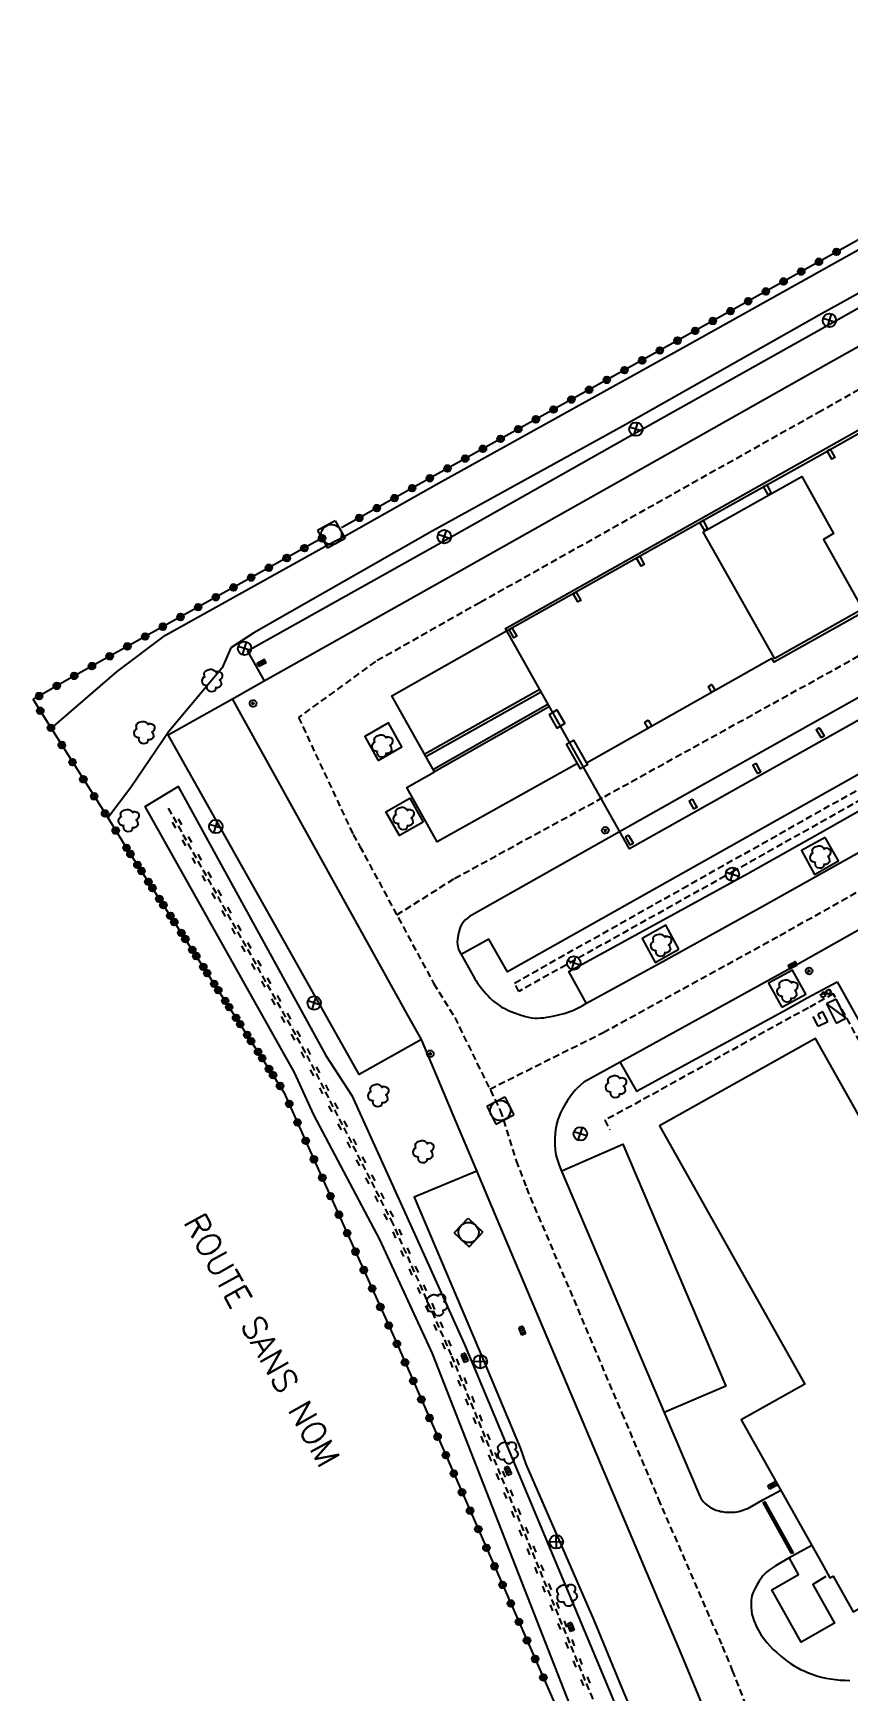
# Model space of a CAD drawing. Header units: millimetres. Extents: x 165000 to 165965, y 157641 to 157943.
# Drawn here: x 165262.3 to 165322.6, y 157757.3 to 157880.2 of the extents above; entities that cross this region are included whole.
import ezdxf
from ezdxf.enums import TextEntityAlignment as Align

# ---------------------------------------------------------------- set-up
doc = ezdxf.new("R2010")
doc.units = ezdxf.units.MM
doc.linetypes.add('DASHED', pattern=[0.75, 0.5, -0.25])
doc.layers.get('0').update_dxf_attribs({"linetype": 'CONTINUOUS'})
for name, color, linetype in [('W0001', 6, 'DASHED'), ('W0006', 2, 'CONTINUOUS'), ('W0008', 7, 'CONTINUOUS'), ('W0014', 7, 'CONTINUOUS'), ('W0100', 7, 'CONTINUOUS'), ('W0101', 7, 'CONTINUOUS'), ('W0112', 1, 'DASHED'), ('W0113', 2, 'DASHED'), ('W0211', 2, 'CONTINUOUS'), ('W0213', 2, 'CONTINUOUS'), ('W0220', 5, 'DASHED'), ('W0221', 2, 'CONTINUOUS'), ('W0300', 7, 'CONTINUOUS'), ('W0322', 7, 'CONTINUOUS'), ('W0400', 7, 'CONTINUOUS'), ('W0402', 7, 'CONTINUOUS'), ('W0420', 7, 'CONTINUOUS'), ('W0421', 7, 'CONTINUOUS'), ('W0425', 7, 'CONTINUOUS'), ('W0432', 7, 'CONTINUOUS'), ('W0469', 7, 'CONTINUOUS'), ('W0856', 7, 'CONTINUOUS'), ('W0989', 7, 'CONTINUOUS')]:
    doc.layers.add(name, color=color, linetype=linetype)
doc.styles.get("Standard").update_dxf_attribs({"font": 'romans.shx', "width": 0.85})

# ---------------------------------------------------------------- blocks, each defined once
blk = doc.blocks.new('T420')
for p, q in [((0.75, 0.75), (-0.75, 0.75)), ((-0.75, 0.75), (-0.75, -0.75)), ((0.75, 0.75), (0.75, -0.75)), ((0.75, -0.75), (-0.75, -0.75))]:
    blk.add_line(p, q)
blk.add_ellipse((0, 0), major_axis=(-0.53, 0.53), ratio=1, start_param=3.926991, end_param=10.210176)
blk = doc.blocks.new('T856')
for p, q in [((-0.125, 0), (0.125, 0)), ((0, 0.125), (0, -0.125))]:
    blk.add_line(p, q)
blk.add_ellipse((0, 0), major_axis=(-0.177, 0.177), ratio=1, start_param=3.9269908, end_param=10.2101761)
blk = doc.blocks.new('T400')
for p, q in [((-0.15, 0.3), (0.15, 0.3)), ((-0.15, -0.25), (-0.15, 0.3)), ((-0.15, 0.15), (0.15, 0.15)), ((-0.15, 0), (0.15, 0)), ((0.15, 0.3), (0.15, -0.25)), ((-0.15, -0.15), (0.15, -0.15)), ((-0.15, -0.25), (-0.15, -0.3)), ((-0.15, -0.3), (0.15, -0.3)), ((0.15, -0.3), (0.15, -0.25))]:
    blk.add_line(p, q)
blk = doc.blocks.new('T300')
for p, q in [((-0.8, 0.51), (-0.86, 0.34)), ((-0.86, 0.34), (-0.86, 0.17)), ((-0.86, 0.17), (-0.74, 0.06)), ((-0.69, 0.63), (-0.8, 0.51)), ((-0.8, -0.06), (-0.74, 0.06)), ((-0.74, 0.06), (-0.69, 0.11)), ((-0.57, 0.69), (-0.69, 0.63)), ((-0.46, 0.69), (-0.57, 0.69)), ((-0.29, 0.63), (-0.46, 0.69)), ((-0.29, 0.63), (-0.17, 0.74)), ((-0.23, 0.57), (-0.29, 0.63)), ((-0.17, 0.74), (-0.06, 0.8)), ((-0.06, 0.8), (0.06, 0.8)), ((0.06, 0.8), (0.23, 0.74)), ((0.23, 0.74), (0.34, 0.63)), ((0.34, 0.63), (0.4, 0.51)), ((0.46, 0.46), (0.34, 0.46)), ((0.4, 0.51), (0.4, 0.46)), ((0.57, 0.4), (0.46, 0.46)), ((0.57, 0.4), (0.69, 0.29)), ((0.69, 0.29), (0.74, 0.17)), ((0.74, 0.06), (0.69, -0.17)), ((0.74, 0.17), (0.74, 0.06)), ((-0.8, -0.17), (-0.8, -0.06)), ((-0.8, -0.23), (-0.8, -0.17)), ((-0.74, -0.34), (-0.8, -0.23)), ((-0.69, -0.4), (-0.74, -0.34)), ((-0.51, -0.46), (-0.69, -0.4)), ((-0.4, -0.46), (-0.51, -0.46)), ((-0.4, -0.46), (-0.34, -0.46)), ((-0.34, -0.46), (-0.34, -0.4)), ((-0.34, -0.51), (-0.34, -0.46)), ((-0.29, -0.63), (-0.34, -0.51)), ((-0.17, -0.74), (-0.29, -0.63)), ((-0.06, -0.8), (-0.17, -0.74)), ((0.06, -0.8), (-0.06, -0.8)), ((0.17, -0.74), (0.06, -0.8)), ((0.23, -0.69), (0.17, -0.74)), ((0.29, -0.46), (0.23, -0.46)), ((0.29, -0.63), (0.23, -0.69)), ((0.46, -0.4), (0.29, -0.46)), ((0.34, -0.51), (0.29, -0.63)), ((0.34, -0.51), (0.34, -0.46)), ((0.57, -0.34), (0.46, -0.4)), ((0.63, -0.29), (0.57, -0.34)), ((0.69, -0.17), (0.63, -0.29))]:
    blk.add_line(p, q)
blk = doc.blocks.new('T469')
at = {"color": 0, "linetype": 'Continuous', "flags": 128}
for points in [[(-0.35, 0.35), (0.35, -0.35)], [(-0.35, -0.35), (0.35, 0.35)]]:
    blk.add_lwpolyline(points, dxfattribs=at)
at = {"color": 0, "linetype": 'Continuous'}
blk.add_circle((0, 0), 0.5, dxfattribs=at)
blk = doc.blocks.new('T425')
for p, q in [((-0.15, 0.6), (0.15, 0.6)), ((-0.15, 0.6), (-0.15, 0.3)), ((-0.15, 0.3), (0.15, 0.3)), ((-0.15, 0.15), (0.15, 0.15)), ((-0.15, -0.15), (-0.15, 0.15)), ((0, 0.45), (0.15, 0.45)), ((0.15, 0.45), (0.15, 0.3)), ((0.15, 0.15), (0.15, -0.15)), ((0.15, -0.15), (-0.15, -0.15))]:
    blk.add_line(p, q)
blk.add_ellipse((0, 0), major_axis=(-0.106, 0.106), ratio=1, start_param=3.926991, end_param=10.210176)
blk = doc.blocks.new('T432')
at = {"flags": 128}
for points in [[(-0.4, 2.1), (-0.4, 1.3)], [(-0.4, 1.3), (0.4, 1.3)], [(-0.39, 2.1), (0.41, 2.1)], [(0, 1.7), (0.4, 1.7)], [(0.4, 1.3), (0.4, 1.7)], [(0.8, 0.8), (-0.8, 0.8)], [(-0.8, 0.8), (-0.8, 0)], [(0.8, 0.8), (-0.8, 0)], [(-0.8, 0), (0.8, 0)], [(0.8, 0), (0.8, 0.8)]]:
    blk.add_lwpolyline(points, dxfattribs=at)
blk = doc.blocks.new('t220o')
at = {"color": 0, "linetype": 'Continuous'}
for p, q in [((-0.25, 0.25), (0.25, 0.25)), ((-0.25, -0.25), (0.25, -0.25))]:
    blk.add_line(p, q, dxfattribs=at)
blk = doc.blocks.new('t322o')
at = {"color": 0, "linetype": 'Continuous'}
for radius in [0.25, 0.15]:
    blk.add_circle((0, 0), radius, dxfattribs=at)

msp = doc.modelspace()

# ---------------------------------------------------------------- linework, layer by layer
at = {"layer": 'W0001'}
for points in [[(165349.63, 157868.45), (165320.68, 157852.18), (165295.38, 157837.96), (165287.63, 157833.59), (165281.94, 157829.45), (165285.98, 157820.78), (165286.48, 157819.9), (165291.95, 157809.75), (165293.51, 157807.21), (165296.89, 157800.32), (165298.07, 157796.59), (165298.82, 157794.59), (165305.89, 157777.9), (165308.59, 157771.54), (165313.34, 157760.61), (165314.08, 157758.82), (165317.88, 157749.07)], [(165296.11, 157801.91), (165304.51, 157806.1), (165317.6, 157813.29), (165337.46, 157824.45), (165345.91, 157829.2), (165368.36, 157841.83), (165379.13, 157847.87), (165386.55, 157853.29)], [(165289.22, 157814.82), (165293.5, 157817.52), (165304.63, 157823.6), (165326.03, 157835.44)]]:
    msp.add_lwpolyline(points, dxfattribs=at)
at = {"layer": 'W0006'}
for points in [[(165352.18, 157873.08), (165350.99, 157875.16), (165348.3, 157873.8), (165335.74, 157866.7), (165320.15, 157857.94), (165306.35, 157850.21), (165292.51, 157842.39), (165278.16, 157834.36), (165279.39, 157832.16)], [(165366.14, 157854.94), (165368.56, 157850.62), (165368.56, 157850.62), (165297.42, 157810.61), (165297.42, 157810.61), (165296.05, 157813.02), (165294, 157811.89)], [(165299.77, 157831.51), (165291.29, 157826.74)], [(165291.06, 157805.58), (165286.42, 157802.98), (165272.27, 157828.16), (165277, 157830.82)], [(165300.46, 157830.21), (165292.02, 157825.42)], [(165303.27, 157808.25), (165301.96, 157810.62), (165315.22, 157817.89), (165319.02, 157820.02), (165320.58, 157820.89), (165328.36, 157825.29), (165328.32, 157825.38)], [(165305.76, 157803.89), (165306.99, 157801.75), (165317.83, 157807.66), (165319.62, 157808.67), (165321.84, 157809.86)], [(165301.44, 157795.85), (165305.98, 157797.82), (165313.61, 157779.88), (165309.03, 157777.94)], [(165295.16, 157795.83), (165290.5, 157793.89), (165295.66, 157781.75), (165298.37, 157775.31), (165298.79, 157774.12), (165303.82, 157762.55), (165305.9, 157757.51), (165312.9, 157740.9), (165319.82, 157724.63), (165323.76, 157715.17), (165327.82, 157705.66), (165327.82, 157705.66), (165334.57, 157689.67), (165339.11, 157691.63)], [(165321.01, 157765.78), (165320.05, 157765.19), (165321.66, 157762.32), (165319.18, 157760.92), (165317.01, 157764.8), (165318.99, 157765.94), (165318.31, 157767.15)]]:
    msp.add_lwpolyline(points, dxfattribs=at)
for points in [[(165320.96, 157820.56), (165319.2, 157819.58), (165320.18, 157817.82), (165321.94, 157818.83)], [(165310.13, 157812.27), (165309.16, 157814.05), (165307.4, 157813.08), (165308.37, 157811.3)]]:
    msp.add_lwpolyline(points, close=True, dxfattribs=at)
at = {"layer": 'W0008'}
for points in [[(165311.85, 157756.33), (165310.37, 157759.9), (165308.34, 157764.66), (165302.68, 157778.03), (165296.26, 157793.21), (165295.17, 157795.8), (165293.59, 157799.53), (165291.06, 157805.58), (165290.07, 157807.34), (165277.04, 157830.84), (165279.39, 157832.16), (165279.39, 157832.16), (165293.42, 157840.05), (165307.72, 157848.09), (165320.99, 157855.58), (165341.05, 157866.82)], [(165324.03, 157837.37), (165317.18, 157833.54), (165317.02, 157833.81), (165303.27, 157826.07), (165303.34, 157825.95), (165302.82, 157825.65), (165302.6, 157826.04), (165292.22, 157820.23), (165292.22, 157820.23), (165289.97, 157824.26), (165292.02, 157825.42), (165288.84, 157831.05), (165297.34, 157835.87), (165312.83, 157844.56), (165320.38, 157848.78), (165327.76, 157852.95)], [(165328.02, 157833.51), (165310.6, 157823.72), (165305.9, 157821.07), (165294.78, 157814.8), (165294.6, 157814.69), (165294.43, 157814.56), (165294.27, 157814.42), (165294.13, 157814.26), (165294.03, 157814.12), (165293.94, 157813.97), (165293.88, 157813.81), (165293.83, 157813.64), (165293.76, 157813.32), (165293.71, 157812.99), (165293.7, 157812.8), (165293.71, 157812.62), (165293.73, 157812.49), (165293.76, 157812.36), (165293.8, 157812.26), (165293.84, 157812.16), (165295, 157810.09), (165295.1, 157809.92), (165295.21, 157809.76), (165295.33, 157809.6), (165295.45, 157809.44), (165295.57, 157809.28), (165295.7, 157809.13), (165295.83, 157808.98), (165295.96, 157808.84), (165296.12, 157808.67), (165296.29, 157808.51), (165296.42, 157808.41), (165296.66, 157808.22), (165296.82, 157808.1), (165296.99, 157807.99), (165297.17, 157807.9), (165297.55, 157807.72), (165297.95, 157807.56), (165298.35, 157807.42), (165298.76, 157807.29), (165298.98, 157807.23), (165299.2, 157807.19), (165299.43, 157807.17), (165299.66, 157807.17), (165299.89, 157807.18), (165300.12, 157807.2), (165300.34, 157807.23), (165300.77, 157807.31), (165301.19, 157807.41), (165301.62, 157807.51), (165301.84, 157807.58), (165302.05, 157807.65), (165302.26, 157807.74), (165302.61, 157807.9), (165302.95, 157808.08), (165303.28, 157808.27), (165309.15, 157811.5), (165309.15, 157811.5), (165316.29, 157815.43), (165335.04, 157825.95)], [(165339.87, 157822.94), (165318.91, 157811.15), (165303.07, 157802.41), (165302.82, 157802.2), (165302.58, 157801.98), (165302.45, 157801.85), (165302.33, 157801.7), (165302.09, 157801.39), (165301.87, 157801.06), (165301.66, 157800.73), (165301.47, 157800.39), (165301.35, 157800.15), (165301.24, 157799.9), (165301.15, 157799.65), (165301.08, 157799.39), (165301.02, 157799.14), (165300.98, 157798.88), (165300.96, 157798.62), (165300.94, 157798.21), (165300.94, 157797.8), (165300.96, 157797.38), (165300.98, 157797.21), (165301.01, 157797.04), (165301.06, 157796.87), (165301.15, 157796.56), (165301.26, 157796.26), (165301.38, 157795.96), (165309.11, 157777.76), (165311.68, 157771.73), (165311.75, 157771.58), (165311.84, 157771.44), (165311.94, 157771.31), (165312.06, 157771.19), (165312.22, 157771.06), (165312.39, 157770.94), (165312.57, 157770.84), (165312.76, 157770.76), (165312.87, 157770.71), (165312.98, 157770.68), (165313.1, 157770.64), (165313.21, 157770.61), (165313.33, 157770.59), (165313.44, 157770.57), (165313.56, 157770.55), (165313.68, 157770.54), (165313.83, 157770.54), (165313.98, 157770.54), (165314.13, 157770.54), (165314.27, 157770.56), (165314.42, 157770.58), (165314.57, 157770.61), (165314.71, 157770.65), (165314.85, 157770.69), (165314.99, 157770.74), (165315.13, 157770.8), (165315.27, 157770.86), (165315.4, 157770.93), (165316.34, 157771.46), (165317.67, 157772.19)], [(165319.97, 157768.07), (165318.3, 157767.17), (165317.27, 157766.57), (165317.05, 157766.43), (165316.83, 157766.28), (165316.62, 157766.11), (165316.48, 157765.98), (165316.35, 157765.84), (165316.24, 157765.69), (165316.08, 157765.44), (165315.92, 157765.19), (165315.78, 157764.93), (165315.65, 157764.66), (165315.59, 157764.51), (165315.54, 157764.35), (165315.5, 157764.19), (165315.48, 157764.03), (165315.47, 157763.77), (165315.47, 157763.5), (165315.5, 157763.24), (165315.54, 157763), (165315.6, 157762.76), (165315.68, 157762.52), (165315.77, 157762.29), (165315.88, 157762.06), (165315.99, 157761.84), (165316.09, 157761.66), (165316.2, 157761.48), (165316.31, 157761.31), (165316.48, 157761.08), (165316.66, 157760.86), (165316.86, 157760.64), (165317.11, 157760.38), (165317.38, 157760.14), (165317.65, 157759.9), (165317.89, 157759.7), (165318.14, 157759.51), (165318.4, 157759.34), (165318.66, 157759.17), (165318.9, 157759.03), (165319.14, 157758.9), (165319.4, 157758.78), (165319.65, 157758.67), (165319.99, 157758.54), (165320.33, 157758.43), (165320.68, 157758.33), (165321.02, 157758.25), (165321.37, 157758.19), (165321.72, 157758.14), (165322.08, 157758.11), (165322.43, 157758.09), (165322.79, 157758.07)]]:
    msp.add_lwpolyline(points, dxfattribs=at)
at = {"layer": 'W0014'}
for points in [[(165291.38, 157826.56), (165299.86, 157831.32)], [(165300.37, 157830.38), (165291.93, 157825.6)], [(165321.84, 157809.86), (165330.75, 157793.89), (165327.88, 157792.28)]]:
    msp.add_lwpolyline(points, dxfattribs=at)
for points in [[(165291.18, 157821.68), (165289.41, 157820.7), (165288.4, 157822.47), (165290.19, 157823.48)], [(165317.74, 157807.98), (165319.52, 157808.95), (165318.55, 157810.73), (165316.77, 157809.76)]]:
    msp.add_lwpolyline(points, close=True, dxfattribs=at)
at = {"layer": 'W0100'}
for points in [[(165321.34, 157849.33), (165321.68, 157848.73), (165321.46, 157848.6), (165321.11, 157849.2)], [(165316.63, 157846.69), (165316.97, 157846.08), (165316.75, 157845.96), (165316.4, 157846.56)], [(165311.91, 157844.04), (165312.25, 157843.43), (165312.02, 157843.3), (165311.68, 157843.91)], [(165307.22, 157841.4), (165307.56, 157840.79), (165307.33, 157840.67), (165306.99, 157841.27)], [(165302.51, 157838.74), (165302.85, 157838.13), (165302.63, 157838.01), (165302.29, 157838.61)], [(165297.78, 157836.08), (165298.12, 157835.48), (165297.89, 157835.35), (165297.55, 157835.96)], [(165312.57, 157831.88), (165312.8, 157831.47), (165312.79, 157831.45), (165312.68, 157831.39), (165312.56, 157831.32), (165312.54, 157831.33), (165312.32, 157831.74), (165312.33, 157831.76), (165312.44, 157831.82), (165312.55, 157831.89)], [(165301.66, 157829.01), (165301.11, 157828.67), (165300.54, 157829.68), (165301.09, 157830.02)], [(165307.87, 157829.23), (165308.09, 157828.82), (165308.08, 157828.8), (165307.97, 157828.74), (165307.85, 157828.68), (165307.83, 157828.68), (165307.61, 157829.09), (165307.62, 157829.11), (165307.73, 157829.18), (165307.84, 157829.24)], [(165303.34, 157825.95), (165302.82, 157825.65), (165301.8, 157827.47), (165302.32, 157827.76)], [(165320.32, 157828.54), (165320.33, 157828.57), (165320.42, 157828.62), (165320.52, 157828.68), (165320.55, 157828.67), (165320.71, 157828.38), (165320.88, 157828.09), (165320.87, 157828.07), (165320.78, 157828.01), (165320.68, 157827.96), (165320.66, 157827.96)], [(165315.62, 157825.9), (165315.63, 157825.93), (165315.73, 157825.98), (165315.82, 157826.03), (165315.85, 157826.03), (165316.01, 157825.73), (165316.17, 157825.44), (165316.16, 157825.42), (165316.07, 157825.36), (165315.97, 157825.31), (165315.94, 157825.32)], [(165310.9, 157823.25), (165310.91, 157823.28), (165311.01, 157823.33), (165311.1, 157823.39), (165311.13, 157823.38), (165311.29, 157823.09), (165311.46, 157822.8), (165311.45, 157822.78), (165311.36, 157822.72), (165311.26, 157822.67), (165311.24, 157822.67)], [(165306.18, 157820.59), (165306.18, 157820.61), (165306.28, 157820.67), (165306.37, 157820.72), (165306.4, 157820.71), (165306.57, 157820.42), (165306.73, 157820.13), (165306.72, 157820.11), (165306.63, 157820.06), (165306.53, 157820), (165306.51, 157820.01)], [(165330.83, 157767.54), (165347.4, 157776.85), (165351.46, 157779.13), (165349.95, 157781.84), (165350.11, 157781.94), (165349.74, 157782.61), (165343.56, 157793.62), (165331.02, 157786.53), (165320.25, 157805.66), (165308.69, 157799.19), (165319.46, 157780.05), (165314.75, 157777.4), (165320.86, 157766.49), (165321.31, 157765.68), (165321.55, 157765.82), (165323.04, 157763.16)]]:
    msp.add_lwpolyline(points, close=True, dxfattribs=at)
msp.add_lwpolyline([(165311.93, 157843.2), (165319.23, 157847.3), (165321.59, 157843.08), (165320.84, 157842.64), (165323.49, 157837.92), (165323.72, 157837.49), (165323.67, 157837.46), (165317.23, 157833.82), (165317.21, 157833.85), (165311.95, 157843.17), (165311.93, 157843.2)], dxfattribs=at)
at = {"layer": 'W0101'}
msp.add_lwpolyline([(165340.24, 157860.2), (165349.42, 157843.87), (165330.12, 157833), (165306.46, 157819.72), (165297.27, 157836.05)], close=True, dxfattribs=at)
at = {"layer": 'W0112'}
for points in [[(165327.67, 157826.48), (165327.99, 157825.87), (165324.98, 157824.12), (165314.23, 157818.08), (165298.26, 157809.15), (165297.94, 157809.77)], [(165329.05, 157793.89), (165329.72, 157794.26), (165321.56, 157808.97), (165319.72, 157807.92), (165319.72, 157807.92), (165318.43, 157807.24), (165318.43, 157807.24), (165307.29, 157801.03), (165304.64, 157799.6), (165305, 157798.88)]]:
    msp.add_lwpolyline(points, dxfattribs=at)
at = {"layer": 'W0113'}
msp.add_lwpolyline([(165297.94, 157809.77), (165310.4, 157816.78), (165367.85, 157849.15), (165377.98, 157854.88)], dxfattribs=at)
at = {"layer": 'W0211'}
msp.add_lwpolyline([(165263.64, 157828.66), (165268.5, 157832.85), (165272.08, 157835.56), (165284.12, 157842.24), (165285.44, 157842.94), (165292.13, 157846.71), (165310.66, 157857), (165328.88, 157867.18), (165330.31, 157868), (165351.17, 157879.5), (165352.43, 157880.17)], dxfattribs=at)
at = {"layer": 'W0213'}
msp.add_lwpolyline([(165371.59, 157857.34), (165365.97, 157867.27), (165361.09, 157876.35), (165356.82, 157879.41), (165320.52, 157859.28), (165305.96, 157851.03), (165291.83, 157843.27), (165278.62, 157835.73), (165276.91, 157834.61), (165276.27, 157833.13), (165272.33, 157828.42), (165269.52, 157824.27), (165267.82, 157822.04)], dxfattribs=at)
at = {"layer": 'W0220'}
msp.add_lwpolyline([(165342.12, 157752.83), (165343.07, 157750.32), (165349.14, 157736.38), (165350.28, 157733.58), (165360.47, 157713.24), (165363.7, 157706.1), (165364.25, 157704.41), (165364.2, 157703.12), (165363.56, 157701.17), (165362.39, 157699.92), (165346.07, 157692.05), (165336.1, 157687.49), (165334.99, 157687.38), (165333.58, 157687.82), (165332.42, 157688.68), (165331.81, 157690), (165319.72, 157718.18), (165310.75, 157739.96), (165304.33, 157755.3), (165293.28, 157782.18), (165288.95, 157791.92), (165282.46, 157804.63), (165272.21, 157822.88)], dxfattribs=at)
at = {"layer": 'W0221'}
msp.add_lwpolyline([(165302.72, 157754.59), (165291.86, 157782.3), (165287.95, 157790.77), (165283.07, 157800), (165281.63, 157803.15), (165270.57, 157822.86), (165273.02, 157824.33), (165283.95, 157804.41), (165285.88, 157801.43), (165290.22, 157791.9), (165294.23, 157782.99), (165305.8, 157755.36)], dxfattribs=at)
at = {"layer": 'W0322'}
for points in [[(165328.56, 157867.73), (165310.35, 157857.56), (165291.82, 157847.27), (165285.13, 157843.5)], [(165283.82, 157842.81), (165264.93, 157832.32), (165262.27, 157830.79), (165263.6, 157828.67), (165266.51, 157824.06), (165267.75, 157822.1), (165269.29, 157819.62), (165280.86, 157801.69), (165283.2, 157796.43), (165289.14, 157783.23), (165301.82, 157754.31), (165303.08, 157751.48), (165307.93, 157740.13), (165316.75, 157719.1), (165330.29, 157687.55), (165332.69, 157681.97), (165334.84, 157683.01), (165345.09, 157688.27), (165362.17, 157697.05), (165365.64, 157698.79)], [(165269.29, 157819.62), (165280.86, 157801.68)]]:
    msp.add_lwpolyline(points, dxfattribs=at)
at = {"layer": 'W0402'}
msp.add_lwpolyline([(165318.48, 157767.48), (165316.37, 157771.27), (165316.48, 157771.33), (165318.6, 157767.54), (165318.48, 157767.48)], dxfattribs=at)
at = {"layer": 'W0421'}
msp.add_lwpolyline([(165287.83, 157826.27), (165289.6, 157827.27), (165288.61, 157829.06), (165286.84, 157828.05)], close=True, dxfattribs=at)

# ---------------------------------------------------------------- block references
at = {"layer": 'W0220'}
for p, rotation in [((165272.94, 157821.58), 119.3113886978873), ((165273.68, 157820.27), 119.3113886978873), ((165274.41, 157818.96), 119.3113886978873), ((165275.15, 157817.65), 119.3113886978873), ((165275.88, 157816.34), 119.3113886978873), ((165276.61, 157815.04), 119.3113886978873), ((165277.35, 157813.73), 119.3113886978873), ((165278.08, 157812.42), 119.3113886978873), ((165278.82, 157811.11), 119.3113886978873), ((165279.55, 157809.8), 119.3113886978873), ((165280.29, 157808.5), 119.3113886978873), ((165281.02, 157807.19), 119.3113886978873), ((165281.75, 157805.88), 119.3113886978873), ((165282.49, 157804.57), 117.0714446175684), ((165283.17, 157803.23), 117.0714446175684), ((165283.85, 157801.9), 117.0714446175684), ((165284.53, 157800.56), 117.0714446175684), ((165285.22, 157799.23), 117.0714446175684), ((165285.9, 157797.89), 117.0714446175684), ((165286.58, 157796.56), 117.0714446175684), ((165287.27, 157795.22), 117.0714446175684), ((165287.95, 157793.89), 117.0714446175684), ((165288.63, 157792.55), 117.0714446175684), ((165289.27, 157791.2), 113.9618927771594), ((165289.88, 157789.82), 113.9618927771594), ((165290.49, 157788.45), 113.9618927771594), ((165291.1, 157787.08), 113.9618927771594), ((165291.71, 157785.71), 113.9618927771594), ((165292.32, 157784.34), 113.9618927771594), ((165292.93, 157782.97), 113.9618927771594), ((165293.52, 157781.59), 112.3371151955579), ((165294.09, 157780.21), 112.3371151955579), ((165294.66, 157778.82), 112.3371151955579), ((165295.23, 157777.43), 112.3371151955579), ((165295.8, 157776.04), 112.3371151955579), ((165296.37, 157774.66), 112.3371151955579), ((165296.94, 157773.27), 112.3371151955579), ((165297.51, 157771.88), 112.3371151955579), ((165298.08, 157770.49), 112.3371151955579), ((165298.65, 157769.11), 112.3371151955579), ((165299.22, 157767.72), 112.3371151955579), ((165299.79, 157766.33), 112.3371151955579), ((165300.36, 157764.94), 112.3371151955579), ((165300.93, 157763.56), 112.3371151955579), ((165301.5, 157762.17), 112.3371151955579), ((165302.07, 157760.78), 112.3371151955579), ((165302.64, 157759.39), 112.3371151955579), ((165303.21, 157758.01), 112.3371151955579)]:
    msp.add_blockref('t220o', p, dxfattribs=dict(at, rotation=rotation))
at = {"layer": 'W0300'}
for p, rotation in [((165275.55, 157832.33), 116.9841296483261), ((165270.52, 157828.47), 116.9841296483261), ((165288.16, 157827.47), 116.9841296483261), ((165269.37, 157821.95), 116.9841296483261), ((165289.74, 157822.1), 116.9841296483261), ((165320.62, 157819.24), 116.9841296483261), ((165308.82, 157812.7), 116.9841296483261), ((165318.18, 157809.32), 116.9841296483261), ((165305.47, 157802.22), 116.9841296483261), ((165287.86, 157801.57), 116.9841296483261), ((165291.2, 157797.4), 116.9841296483261), ((165292.17, 157786.05), 136.6152602529214), ((165297.41, 157775.09), 136.6152602529214), ((165301.8, 157764.53), 136.6152602529214)]:
    msp.add_blockref('T300', p, dxfattribs=dict(at, rotation=rotation))
at = {"layer": 'W0322'}
for p, rotation in [((165320.5, 157863.23), 209.1794359568422), ((165321.81, 157863.96), 209.1794359568422), ((165317.88, 157861.77), 209.1794359568422), ((165319.19, 157862.5), 209.1794359568422), ((165316.57, 157861.03), 209.1794359568422), ((165313.95, 157859.57), 209.1794359568422), ((165315.26, 157860.3), 209.1794359568422), ((165311.33, 157858.11), 209.1794359568422), ((165312.64, 157858.84), 209.1794359568422), ((165310.02, 157857.38), 209.0480392941664), ((165307.4, 157855.92), 209.0480392941664), ((165308.71, 157856.65), 209.0480392941664), ((165304.78, 157854.47), 209.0480392941664), ((165306.09, 157855.19), 209.0480392941664), ((165303.47, 157853.74), 209.0480392941664), ((165300.84, 157852.28), 209.0480392941664), ((165302.16, 157853.01), 209.0480392941664), ((165298.22, 157850.82), 209.0480392941664), ((165299.53, 157851.55), 209.0480392941664), ((165296.91, 157850.1), 209.0480392941664), ((165294.29, 157848.64), 209.0480392941664), ((165295.6, 157849.37), 209.0480392941664), ((165291.67, 157847.18), 209.3894598708651), ((165292.98, 157847.91), 209.0480392941664), ((165290.36, 157846.45), 209.3894598708651), ((165287.74, 157844.97), 209.3894598708651), ((165289.05, 157845.71), 209.3894598708651), ((165286.44, 157844.24), 209.3894598708651), ((165283.68, 157842.73), 209.0478184503205), ((165281.06, 157841.27), 209.0478184503205), ((165282.37, 157842), 209.0478184503205), ((165278.43, 157839.82), 209.0478184503205), ((165279.74, 157840.55), 209.0478184503205), ((165277.12, 157839.09), 209.0478184503205), ((165274.5, 157837.63), 209.0478184503205), ((165275.81, 157838.36), 209.0478184503205), ((165271.88, 157836.18), 209.0478184503205), ((165273.19, 157836.9), 209.0478184503205), ((165269.25, 157834.72), 209.0478184503205), ((165270.57, 157835.45), 209.0478184503205), ((165267.94, 157833.99), 209.0478184503205), ((165265.32, 157832.53), 209.0478184503205), ((165266.63, 157833.26), 209.0478184503205), ((165262.72, 157831.04), 209.8879280044347), ((165264.02, 157831.79), 209.8879280044347), ((165262.8, 157829.95), 301.9480661493531), ((165263.59, 157828.68), 301.9480661493531), ((165264.39, 157827.41), 302.2824191928236), ((165265.19, 157826.14), 302.2824191928236), ((165265.99, 157824.87), 302.2824191928236), ((165266.79, 157823.61), 302.3496618085939), ((165267.6, 157822.34), 302.3496618085939), ((165268.39, 157821.07), 301.9719936218041), ((165269.19, 157819.79), 301.9719936218041), ((165269.48, 157819.33), 302.8045107296462), ((165270, 157818.53), 302.814473434697), ((165270.3, 157818.07), 302.8045107296462), ((165270.81, 157817.27), 302.814473434697), ((165271.11, 157816.81), 302.8045107296462), ((165271.62, 157816.01), 302.814473434697), ((165271.92, 157815.55), 302.8045107296462), ((165272.44, 157814.75), 302.814473434697), ((165272.73, 157814.29), 302.8045107296462), ((165273.25, 157813.49), 302.814473434697), ((165273.55, 157813.03), 302.8045107296462), ((165274.06, 157812.23), 302.814473434697), ((165274.36, 157811.77), 302.8045107296462), ((165274.88, 157810.97), 302.814473434697), ((165275.17, 157810.5), 302.8045107296462), ((165275.69, 157809.71), 302.814473434697), ((165275.99, 157809.24), 302.8045107296462), ((165276.5, 157808.45), 302.814473434697), ((165276.8, 157807.98), 302.8045107296462), ((165277.31, 157807.19), 302.814473434697), ((165277.61, 157806.72), 302.8045107296462), ((165278.13, 157805.93), 302.814473434697), ((165278.42, 157805.46), 302.8045107296462), ((165278.94, 157804.67), 302.814473434697), ((165279.24, 157804.2), 302.8045107296462), ((165279.75, 157803.4), 302.814473434697), ((165280.05, 157802.94), 302.8045107296462), ((165280.57, 157802.14), 302.814473434697), ((165281.25, 157800.81), 294.0199431402531), ((165281.86, 157799.44), 294.0199431402531), ((165282.47, 157798.07), 294.0199431402531), ((165283.08, 157796.7), 294.0199431402531), ((165283.7, 157795.34), 294.2223559812095), ((165284.31, 157793.97), 294.2223559812095), ((165284.93, 157792.6), 294.2223559812095), ((165285.54, 157791.23), 294.2223559812095), ((165286.16, 157789.86), 294.2223559812095), ((165286.77, 157788.5), 294.2223559812095), ((165287.39, 157787.13), 294.2223559812095), ((165288, 157785.76), 294.2223559812095), ((165288.62, 157784.39), 294.2223559812095), ((165289.23, 157783.02), 293.6774335119327), ((165289.83, 157781.65), 293.6774335119327), ((165290.44, 157780.28), 293.6774335119327), ((165291.04, 157778.9), 293.6774335119327), ((165291.64, 157777.53), 293.6774335119327), ((165292.24, 157776.15), 293.6774335119327), ((165292.85, 157774.78), 293.6774335119327), ((165293.45, 157773.41), 293.6774335119327), ((165294.05, 157772.03), 293.6774335119327), ((165294.65, 157770.66), 293.6774335119327), ((165295.26, 157769.29), 293.6774335119327), ((165295.86, 157767.91), 293.6774335119327), ((165296.46, 157766.54), 293.6774335119327), ((165297.06, 157765.16), 293.6774335119327), ((165297.67, 157763.79), 293.6774335119327), ((165298.27, 157762.42), 293.6774335119327), ((165298.87, 157761.04), 293.6774335119327), ((165299.47, 157759.67), 293.6774335119327), ((165300.08, 157758.3), 293.6774335119327)]:
    msp.add_blockref('t322o', p, dxfattribs=dict(at, rotation=rotation))
at = {"layer": 'W0400'}
for p, rotation in [((165279.21, 157833.49), 116.9882023898124), ((165318.56, 157811.09), 116.9841296483261), ((165298.51, 157784), 202.56741), ((165294.25, 157781.99), 202.56741), ((165297.46, 157773.61), 202.56741), ((165317.06, 157772.54), 119.366355350495), ((165302.12, 157762.03), 202.56741)]:
    msp.add_blockref('T400', p, dxfattribs=dict(at, rotation=rotation))
at = {"layer": 'W0420'}
for p, rotation in [((165284.37, 157843.01), 29.09394895349916), ((165296.89, 157800.32), 116.9841296483261), ((165294.54, 157791.28), 136.6152602529214)]:
    msp.add_blockref('T420', p, dxfattribs=dict(at, rotation=rotation))
at = {"layer": 'W0425', "rotation": 116.9841296483261}
msp.add_blockref('T425', (165321.21, 157809.11), dxfattribs=at)
at = {"layer": 'W0432', "rotation": 116.9841296483261}
msp.add_blockref('T432', (165322.14, 157807.87), dxfattribs=at)
at = {"layer": 'W0469'}
for p, rotation in [((165321.28, 157858.88), 116.9882023898124), ((165306.94, 157850.82), 116.9882023898124), ((165292.74, 157842.85), 116.9882023898124), ((165277.94, 157834.57), 116.9882023898124), ((165275.81, 157821.37), 116.9841296483261), ((165314.09, 157817.82), 116.9841296483261), ((165302.34, 157811.25), 116.9841296483261), ((165283.1, 157808.29), 116.9841296483261), ((165302.82, 157798.59), 116.9841296483261), ((165295.41, 157781.7), 136.6152602529214), ((165301.04, 157768.35), 136.6152602529214)]:
    msp.add_blockref('T469', p, dxfattribs=dict(at, rotation=rotation))
at = {"layer": 'W0856', "rotation": 116.9841296483261}
for p in [(165278.57, 157830.49), (165304.67, 157821.09), (165319.77, 157810.66)]:
    msp.add_blockref('T856', p, dxfattribs=at)
at = {"layer": 'W0856'}
msp.add_blockref('T856', (165291.7, 157804.53), dxfattribs=at)

# ---------------------------------------------------------------- texts
at = {"layer": 'W0989'}
msp.add_text('ROUTE SANS NOM', height=1.75, rotation=299.0901, dxfattribs=at).set_placement((165274.13, 157792.48), align=Align.MIDDLE_LEFT)

doc.saveas('drawing.dxf')
